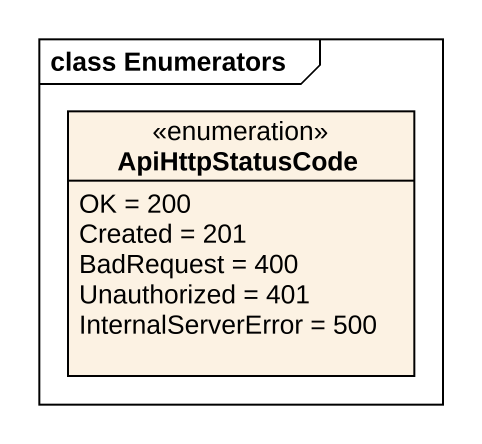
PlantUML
@startuml
mainframe class Enumerators
hide circle
hide empty members
enum ApiHttpStatusCode {
  OK = 200
  Created = 201
  BadRequest = 400
  Unauthorized = 401
  InternalServerError = 500
}
@enduml
